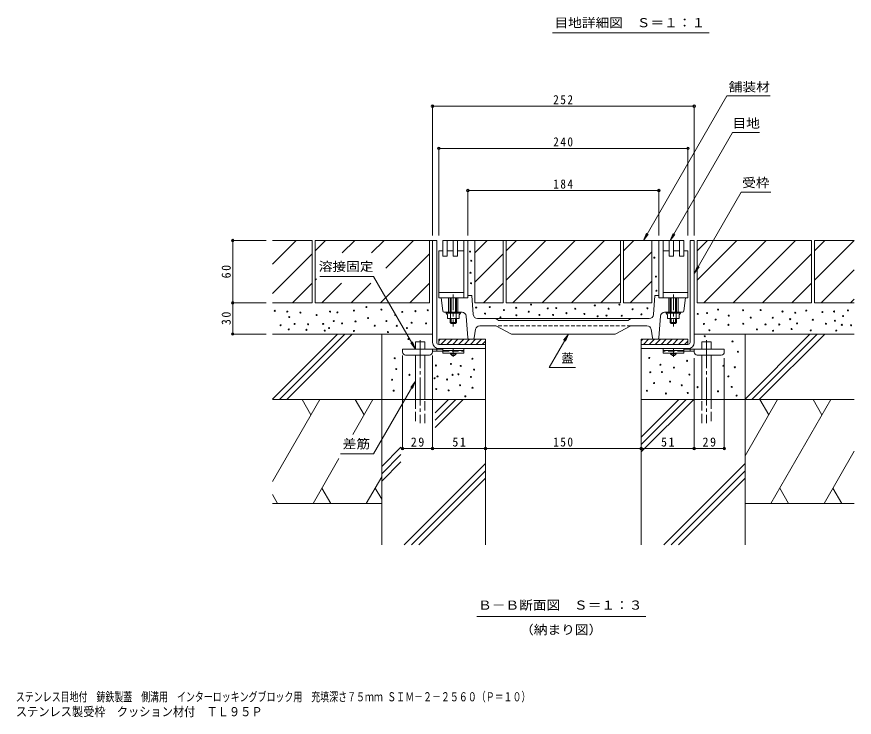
# Model space of a CAD drawing. Units: millimetres at full size, sheet at 1:3. Extents: x -1121 to 1153, y -824 to 816.
# Drawn here: x 192 to 998, y -824 to -150 of the extents above; entities that cross this region are included whole.
import ezdxf
from ezdxf.enums import TextEntityAlignment as Align

# ---------------------------------------------------------------- set-up
doc = ezdxf.new("R2010")
doc.units = ezdxf.units.MM
doc.header["$LTSCALE"] = 3
doc.header["$PDMODE"] = 32
doc.header["$PDSIZE"] = 2.4
for name, pattern in [('CHAIN1', [8, 5, -1, 1, -1]), ('CHAIN2', [12, 9, -1, 1, -1]), ('DASHED1', [1.8, 1.2, -0.6]), ('DASHED2', [3, 2, -1]), ('DASHED3', [4, 3, -1])]:
    doc.linetypes.add(name, pattern=pattern)
for name, color, linetype, lineweight in [('1-5_1-5ﾚｲﾔ', 2, 'Continuous', 9), ('4-1', 2, 'Continuous', 9), ('4-2', 3, 'Continuous', 9), ('4-4', 7, 'Continuous', 9), ('4-5', 7, 'Continuous', 9), ('4-6', 6, 'Continuous', 5), ('4-9', 3, 'Continuous', 9), ('4-E', 7, 'Continuous', 9), ('F-5_F-5ﾚｲﾔ', 2, 'Continuous', 9)]:
    doc.layers.add(name, color=color, linetype=linetype, lineweight=lineweight)
doc.styles.add('ＭＳ ゴシック', font='')
doc.styles.get('ＭＳ ゴシック').set_extended_font_data('MS Gothic')

msp = doc.modelspace()

# ---------------------------------------------------------------- linework, layer by layer
at = {"layer": '1-5_1-5ﾚｲﾔ', "color": 7}
msp.add_line((858.797, -165.32), (707.863, -165.32), dxfattribs=at)
at = {"layer": '4-1'}
for p, q in [((592.257, -365.465), (596.257, -365.465)), ((592.257, -463.465), (592.257, -365.465)), ((596.257, -463.465), (596.257, -365.465)), ((844.257, -365.465), (840.257, -365.465)), ((840.257, -463.465), (840.257, -365.465)), ((844.257, -463.465), (844.257, -365.465)), ((598.257, -460.465), (598.257, -465.465)), ((643.257, -460.465), (598.257, -460.465)), ((599.725, -460.465), (598.257, -461.932)), ((598.257, -465.465), (643.257, -465.465)), ((605.381, -460.465), (600.381, -465.465)), ((611.038, -460.465), (606.038, -465.465)), ((616.695, -460.465), (611.695, -465.465)), ((622.352, -460.465), (617.352, -465.465)), ((628.009, -460.465), (623.009, -465.465)), ((633.666, -460.465), (628.666, -465.465)), ((639.323, -460.465), (634.323, -465.465)), ((643.257, -462.187), (639.979, -465.465)), ((643.257, -460.465), (643.257, -469.465)), ((793.257, -460.465), (838.257, -460.465)), ((793.257, -460.465), (793.257, -469.465)), ((794.724, -460.465), (793.257, -461.932)), ((838.257, -465.465), (793.257, -465.465)), ((800.381, -460.465), (795.381, -465.465)), ((806.038, -460.465), (801.038, -465.465)), ((811.695, -460.465), (806.695, -465.465)), ((817.352, -460.465), (812.352, -465.465)), ((823.009, -460.465), (818.009, -465.465)), ((828.666, -460.465), (823.666, -465.465)), ((834.323, -460.465), (829.323, -465.465)), ((838.257, -462.187), (834.979, -465.465)), ((838.257, -460.465), (838.257, -465.465)), ((598.257, -469.465), (643.257, -469.465)), ((838.288, -469.465), (793.257, -469.465))]:
    msp.add_line(p, q, dxfattribs=at)
for centre, radius, start, end in [((598.257, -463.465), 6, 180, 270), ((598.257, -463.465), 2, 180, 270), ((838.257, -463.465), 2, 270, 0), ((838.257, -463.465), 6, 270, 0)]:
    msp.add_arc(centre, radius, start, end, dxfattribs=at)
at = {"layer": '4-2'}
for p, q in [((602.257, -380.465), (602.257, -365.465)), ((602.257, -365.465), (834.257, -365.465)), ((606.257, -380.465), (606.257, -365.465)), ((612.257, -380.465), (612.257, -365.465)), ((616.257, -380.465), (616.257, -365.465)), ((622.257, -420.465), (622.257, -365.465)), ((626.257, -420.465), (626.257, -365.465)), ((810.257, -420.465), (810.257, -365.465)), ((814.257, -420.465), (814.257, -365.465)), ((820.257, -380.465), (820.257, -365.465)), ((824.257, -380.465), (824.257, -365.465)), ((830.257, -380.465), (830.257, -365.465)), ((834.257, -380.465), (834.257, -365.465)), ((598.257, -375.465), (598.257, -415.465)), ((602.257, -375.465), (598.257, -375.465)), ((612.257, -375.465), (606.257, -375.465)), ((622.257, -375.465), (616.257, -375.465)), ((814.257, -375.465), (820.257, -375.465)), ((824.257, -375.465), (830.257, -375.465)), ((834.257, -375.465), (838.257, -375.465)), ((838.257, -375.465), (838.257, -415.465)), ((606.257, -380.465), (602.257, -380.465)), ((616.257, -380.465), (612.257, -380.465)), ((820.257, -380.465), (824.257, -380.465)), ((830.257, -380.465), (834.257, -380.465)), ((622.257, -415.465), (598.257, -415.465)), ((630.127, -418.464), (626.257, -418.464)), ((631.499, -436.764), (630.127, -418.464)), ((805.015, -436.764), (806.388, -418.464)), ((810.257, -418.464), (806.388, -418.464)), ((814.257, -415.465), (838.257, -415.465)), ((602.093, -433.151), (600.507, -420.465)), ((607.757, -420.465), (607.757, -434.465)), ((609.257, -420.465), (609.257, -434.465)), ((610.257, -434.465), (610.257, -420.465)), ((614.257, -434.465), (614.257, -420.465)), ((615.257, -420.465), (615.257, -434.465)), ((616.757, -420.465), (616.757, -434.465)), ((819.757, -420.465), (819.757, -434.465)), ((821.257, -420.465), (821.257, -434.465)), ((822.257, -434.465), (822.257, -420.465)), ((826.257, -434.465), (826.257, -420.465)), ((827.257, -420.465), (827.257, -434.465)), ((828.757, -420.465), (828.757, -434.465)), ((834.422, -433.151), (836.007, -420.465)), ((603.582, -434.465), (620.676, -434.465)), ((605.257, -434.465), (605.257, -435.265)), ((619.257, -435.265), (605.257, -435.265)), ((605.257, -435.265), (606.732, -436.865)), ((609.495, -435.265), (609.495, -440.465)), ((615.02, -435.265), (615.02, -440.465)), ((619.257, -435.265), (617.782, -436.865)), ((619.257, -434.465), (619.257, -435.265)), ((832.933, -434.465), (815.839, -434.465)), ((817.257, -434.465), (817.257, -435.265)), ((817.257, -435.265), (831.257, -435.265)), ((817.257, -435.265), (818.732, -436.865)), ((821.495, -435.265), (821.495, -440.465)), ((827.02, -435.265), (827.02, -440.465)), ((831.257, -435.265), (829.782, -436.865)), ((831.257, -434.465), (831.257, -435.265)), ((606.732, -436.865), (606.732, -440.465)), ((609.257, -440.465), (609.257, -444.465)), ((610.257, -445.465), (610.257, -440.465)), ((614.257, -440.465), (614.257, -445.465)), ((615.257, -440.465), (615.257, -444.465)), ((626.158, -459.071), (624.666, -438.18)), ((801.027, -440.465), (635.488, -440.465)), ((655.483, -442.245), (653.531, -440.684)), ((780.407, -442.465), (656.108, -442.465)), ((781.031, -442.245), (782.983, -440.684)), ((810.357, -459.071), (811.849, -438.18)), ((821.257, -440.465), (821.257, -444.465)), ((822.257, -440.465), (822.257, -445.465)), ((826.257, -445.465), (826.257, -440.465)), ((827.257, -440.465), (827.257, -444.465)), ((829.782, -436.865), (829.782, -440.465)), ((615.257, -444.465), (609.257, -444.465)), ((610.257, -445.465), (609.257, -444.465)), ((614.257, -445.465), (610.257, -445.465)), ((615.257, -444.465), (614.257, -445.465)), ((633.736, -450.856), (632.453, -459.193)), ((637.689, -447.465), (653.257, -447.465)), ((653.257, -447.465), (668.257, -455.465)), ((783.257, -447.465), (768.257, -455.465)), ((783.257, -447.465), (798.826, -447.465)), ((802.779, -450.856), (804.062, -459.193)), ((821.257, -444.465), (827.257, -444.465)), ((821.257, -444.465), (822.257, -445.465)), ((822.257, -445.465), (826.257, -445.465)), ((826.257, -445.465), (827.257, -444.465)), ((768.257, -455.465), (668.257, -455.465)), ((630.97, -460.465), (627.654, -460.465)), ((805.544, -460.464), (808.861, -460.464))]:
    msp.add_line(p, q, dxfattribs=at)
at = {"layer": '4-2', "linetype": 'CHAIN1'}
for p, q in [((612.257, -417.465), (612.257, -448.258)), ((824.257, -417.465), (824.257, -448.258))]:
    msp.add_line(p, q, dxfattribs=at)
at = {"layer": '4-2', "linetype": 'DASHED1'}
msp.add_line((783.257, -447.465), (653.257, -447.465), dxfattribs=at)
at = {"layer": '4-2'}
for points in [[(626.257, -420.465), (598.257, -420.465), (598.257, -415.465)], [(810.257, -420.465), (838.257, -420.465), (838.257, -415.465)], [(617.782, -436.865), (617.782, -440.465), (606.732, -440.465)], [(818.732, -436.865), (818.732, -440.465), (829.782, -440.465)]]:
    msp.add_lwpolyline(points, dxfattribs=at)
for centre, radius, start, end in [((603.582, -432.965), 1.5, 187.12668, 270), ((620.676, -438.465), 4, 4.08583, 90), ((815.839, -438.465), 4, 90, 175.91417), ((832.933, -432.965), 1.5, 270, 352.87332), ((635.488, -436.465), 4, 184.28883, 270), ((652.906, -441.464), 1, 51.33894, 90), ((656.108, -441.464), 1, 231.33894, 270), ((780.407, -441.464), 1, 270, 308.66106), ((783.608, -441.464), 1, 90, 128.66106), ((801.027, -436.465), 4, 270, 355.71117), ((637.689, -451.465), 4, 90, 171.254), ((798.826, -451.465), 4, 8.746, 90), ((627.654, -458.964), 1.5, 184.0858, 270), ((630.97, -458.964), 1.5, 270, 351.25363), ((805.544, -458.964), 1.5, 188.74637, 270), ((808.861, -458.964), 1.5, 270, 355.9142)]:
    msp.add_arc(centre, radius, start, end, dxfattribs=at)
at = {"layer": '4-4'}
for p, q in [((592.257, -235.206), (592.257, -360.465)), ((592.257, -236.106), (844.257, -236.106)), ((844.257, -235.206), (844.257, -360.465)), ((598.257, -275.842), (598.257, -360.465)), ((838.257, -276.742), (598.257, -276.742)), ((838.257, -275.842), (838.257, -360.465)), ((626.257, -316.425), (626.257, -360.465)), ((626.257, -317.325), (810.257, -317.325)), ((810.257, -316.425), (810.257, -360.465)), ((398.891, -365.465), (432.057, -365.465)), ((399.791, -365.465), (399.791, -425.465)), ((398.891, -425.465), (432.057, -425.465)), ((399.791, -425.465), (399.791, -455.465)), ((398.891, -455.465), (432.057, -455.465)), ((563.257, -566.613), (563.257, -475.964)), ((592.257, -566.613), (592.257, -475.964)), ((844.257, -566.613), (844.257, -478.764)), ((873.257, -566.613), (873.257, -478.764)), ((563.257, -565.713), (592.257, -565.713)), ((592.257, -565.713), (643.257, -565.713)), ((643.257, -565.713), (793.257, -565.713)), ((793.257, -565.713), (844.257, -565.713)), ((844.257, -565.713), (873.257, -565.713))]:
    msp.add_line(p, q, dxfattribs=at)
for p in [(592.257, -236.106), (844.257, -236.106), (598.257, -276.742), (838.257, -276.742), (626.257, -317.325), (810.257, -317.325), (399.791, -365.465), (399.791, -425.465), (399.791, -455.465), (563.257, -565.713), (592.257, -565.713), (643.257, -565.713), (793.257, -565.713), (844.257, -565.713), (873.257, -565.713)]:
    msp.add_point(p, dxfattribs=at)
at = {"layer": '4-5'}
for p, q in [((875.661, -226.26), (795.323, -365.41)), ((917.585, -226.26), (875.661, -226.26)), ((907.086, -261.545), (881.085, -261.545)), ((918.083, -318.792), (889.485, -318.792)), ((795.323, -365.41), (798.193, -358.481)), ((795.323, -365.41), (799.888, -359.46)), ((821.087, -365.466), (825.652, -359.516)), ((844.459, -396.779), (849.025, -390.829)), ((535.39, -399.974), (483.723, -399.974)), ((575.799, -469.964), (535.39, -399.974)), ((723.105, -455.465), (704.556, -487.592)), ((723.105, -455.465), (718.539, -461.415)), ((723.105, -455.465), (720.235, -462.394)), ((575.799, -469.964), (571.233, -464.014)), ((575.799, -469.964), (572.929, -463.035)), ((704.556, -487.592), (729.898, -487.592)), ((575.799, -500.851), (535.413, -570.801)), ((575.799, -500.851), (571.233, -506.801)), ((575.799, -500.851), (572.929, -507.78)), ((535.413, -570.801), (503.744, -570.801)), ((635.023, -727.423), (797.637, -727.423))]:
    msp.add_line(p, q, dxfattribs=at)
for points in [[(881.085, -261.545), (821.087, -365.466), (823.957, -358.537)], [(889.485, -318.792), (844.459, -396.779), (847.329, -389.85)]]:
    msp.add_lwpolyline(points, dxfattribs=at)
at = {"layer": '4-6'}
for p, q in [((438.057, -518.027), (500.62, -455.465)), ((592.257, -455.465), (438.057, -455.465)), ((444.691, -518.465), (507.691, -455.465)), ((451.762, -518.465), (514.762, -455.465)), ((543.257, -518.465), (543.257, -455.465)), ((844.257, -455.465), (998.457, -455.465)), ((893.257, -518.465), (893.257, -455.465)), ((893.257, -518.027), (955.82, -455.465)), ((899.891, -518.465), (962.891, -455.465)), ((906.962, -518.465), (969.962, -455.465)), ((575.799, -469.964), (575.799, -462.964)), ((851.716, -462.964), (860.716, -462.964)), ((851.716, -469.964), (851.716, -462.964)), ((860.716, -469.964), (860.716, -462.964)), ((575.799, -518.465), (575.799, -475.764)), ((584.799, -518.465), (584.799, -475.764)), ((643.257, -469.465), (643.257, -658.465)), ((793.257, -469.465), (793.257, -658.465)), ((851.716, -518.465), (851.716, -475.764)), ((860.716, -518.465), (860.716, -475.764)), ((483.583, -518.465), (438.057, -597.318)), ((466.536, -518.465), (475.06, -533.228)), ((534.885, -518.465), (515.395, -552.223)), ((517.838, -518.465), (526.362, -533.228)), ((543.257, -518.465), (543.257, -658.465)), ((594.81, -531.274), (607.62, -518.465)), ((594.81, -538.345), (614.691, -518.465)), ((594.81, -545.416), (621.762, -518.465)), ((793.257, -554.845), (829.637, -518.465)), ((793.257, -561.916), (836.708, -518.465)), ((793.257, -568.987), (843.78, -518.465)), ((924.589, -518.465), (893.257, -572.732)), ((893.257, -518.465), (893.257, -658.465)), ((907.541, -518.465), (916.065, -533.228)), ((975.891, -518.465), (918.156, -618.465)), ((958.843, -518.465), (967.367, -533.228)), ((543.257, -582.827), (561.691, -564.394)), ((543.257, -589.898), (561.691, -571.465)), ((998.457, -568.236), (969.458, -618.465)), ((502.137, -575.187), (477.15, -618.465)), ((543.257, -596.969), (561.691, -578.536)), ((564.9, -658.465), (643.257, -580.107)), ((814.899, -658.465), (893.257, -580.107)), ((571.971, -658.465), (643.257, -587.178)), ((821.97, -658.465), (893.257, -587.178)), ((543.257, -592.822), (528.453, -618.465)), ((579.042, -658.465), (643.257, -594.249)), ((829.042, -658.465), (893.257, -594.249)), ((485.674, -603.701), (494.198, -618.465)), ((536.976, -603.701), (543.257, -614.58)), ((926.679, -603.701), (935.203, -618.465)), ((977.982, -603.701), (986.505, -618.465)), ((438.057, -610.084), (442.896, -618.465)), ((543.257, -618.465), (438.057, -618.465)), ((893.257, -618.465), (998.457, -618.465))]:
    msp.add_line(p, q, dxfattribs=at)
at = {"layer": '4-6', "linetype": 'CHAIN2'}
for p, q in [((580.299, -461.272), (580.299, -541.131)), ((856.216, -461.272), (856.216, -541.131))]:
    msp.add_line(p, q, dxfattribs=at)
at = {"layer": '4-6', "linetype": 'DASHED3'}
for p, q in [((575.799, -518.465), (575.799, -541.131)), ((584.799, -541.131), (584.799, -518.465)), ((851.716, -541.131), (851.716, -518.465)), ((860.716, -518.465), (860.716, -541.131))]:
    msp.add_line(p, q, dxfattribs=at)
at = {"layer": '4-6'}
for points in [[(584.799, -469.964), (584.799, -462.964), (575.799, -462.964)], [(643.257, -518.465), (543.257, -518.465), (438.057, -518.465)], [(793.257, -518.465), (893.257, -518.465), (998.457, -518.465)]]:
    msp.add_lwpolyline(points, dxfattribs=at)
at = {"layer": '4-9', "color": 4}
for p, q in [((563.257, -472.764), (563.257, -469.964)), ((563.257, -469.964), (602.257, -469.964)), ((589.257, -475.764), (566.257, -475.764)), ((592.252, -471.964), (602.257, -471.964)), ((592.257, -472.764), (592.257, -469.964)), ((596.257, -471.964), (596.257, -469.964)), ((873.257, -469.964), (834.257, -469.964)), ((844.262, -471.964), (834.257, -471.964)), ((840.257, -471.964), (840.257, -469.964)), ((844.257, -472.764), (844.257, -469.964)), ((847.257, -475.764), (870.257, -475.764)), ((873.257, -472.764), (873.257, -469.964))]:
    msp.add_line(p, q, dxfattribs=at)
at = {"layer": '4-9'}
for p, q in [((602.257, -469.465), (622.257, -469.465)), ((602.257, -469.465), (602.257, -473.965)), ((602.257, -471.465), (622.257, -471.465)), ((602.257, -473.965), (622.257, -473.965)), ((622.257, -469.465), (622.257, -473.965)), ((814.257, -469.465), (814.257, -473.965)), ((834.257, -469.465), (814.257, -469.465)), ((834.257, -471.465), (814.257, -471.465)), ((834.257, -473.965), (814.257, -473.965)), ((834.257, -469.465), (834.257, -473.965))]:
    msp.add_line(p, q, dxfattribs=at)
at = {"layer": '4-9', "linetype": 'DASHED2'}
for p, q in [((602.257, -471.965), (622.257, -471.965)), ((834.257, -471.965), (814.257, -471.965))]:
    msp.add_line(p, q, dxfattribs=at)
at = {"layer": '4-9', "color": 2}
for p, q in [((609.507, -474.464), (609.507, -473.965)), ((611.258, -475.964), (609.507, -474.464)), ((615.007, -474.464), (609.507, -474.464)), ((615.007, -474.464), (613.257, -475.964)), ((615.007, -474.464), (615.007, -473.965)), ((821.507, -474.464), (821.507, -473.965)), ((821.507, -474.464), (823.257, -475.964)), ((821.507, -474.464), (827.007, -474.464)), ((825.257, -475.964), (827.007, -474.464)), ((827.007, -474.464), (827.007, -473.965)), ((613.257, -475.964), (611.258, -475.964)), ((823.257, -475.964), (825.257, -475.964))]:
    msp.add_line(p, q, dxfattribs=at)
at = {"layer": '4-9', "color": 4, "linetype": 'CHAIN1'}
for p, q in [((612.257, -477.512), (612.257, -469.465)), ((824.257, -477.512), (824.257, -469.465))]:
    msp.add_line(p, q, dxfattribs=at)
at = {"layer": '4-9', "color": 4}
for centre, start, end in [((566.257, -472.764), 180, 270), ((589.257, -472.764), 270, 0), ((847.257, -472.764), 180, 270), ((870.257, -472.764), 270, 0)]:
    msp.add_arc(centre, 3, start, end, dxfattribs=at)
at = {"layer": '4-E', "color": 2}
for p, q in [((438.057, -365.465), (476.257, -365.465)), ((438.057, -388.258), (460.85, -365.465)), ((476.257, -365.465), (476.257, -425.465)), ((479.257, -375.205), (488.997, -365.465)), ((479.257, -365.465), (589.257, -365.465)), ((479.257, -365.465), (479.257, -425.465)), ((505.313, -377.433), (517.282, -365.465)), ((533.598, -377.433), (545.566, -365.465)), ((547.268, -392.047), (573.85, -365.465)), ((589.257, -365.465), (589.257, -425.465)), ((589.257, -365.465), (592.257, -365.465)), ((633.127, -365.465), (660.257, -365.465)), ((633.127, -377.188), (644.85, -365.465)), ((660.257, -365.465), (660.257, -425.465)), ((663.257, -375.205), (672.997, -365.465)), ((663.257, -403.489), (701.282, -365.465)), ((663.257, -365.465), (773.257, -365.465)), ((669.566, -425.465), (729.566, -365.465)), ((697.85, -425.465), (757.85, -365.465)), ((773.257, -365.465), (773.257, -425.465)), ((776.257, -375.205), (785.997, -365.465)), ((776.257, -365.465), (776.257, -425.465)), ((776.257, -365.465), (803.388, -365.465)), ((803.388, -365.465), (803.388, -425.465)), ((847.257, -375.205), (856.997, -365.465)), ((847.257, -403.489), (885.282, -365.465)), ((847.257, -365.465), (957.257, -365.465)), ((853.566, -425.465), (913.566, -365.465)), ((881.85, -425.465), (941.85, -365.465)), ((957.257, -365.465), (957.257, -425.465)), ((960.257, -375.205), (969.997, -365.465)), ((960.257, -365.465), (960.257, -425.465)), ((960.257, -365.465), (998.457, -365.465)), ((960.257, -403.489), (998.282, -365.465)), ((438.057, -416.542), (476.257, -378.342)), ((542.134, -425.465), (589.257, -378.342)), ((633.127, -405.472), (660.257, -378.342)), ((726.134, -425.465), (773.257, -378.342)), ((776.257, -403.489), (803.388, -376.358)), ((910.134, -425.465), (957.257, -378.342)), ((966.566, -425.465), (998.457, -393.573)), ((479.257, -403.489), (480.561, -402.185)), ((457.419, -425.465), (476.257, -406.626)), ((485.566, -425.465), (504.639, -406.392)), ((513.85, -425.465), (532.923, -406.392)), ((570.419, -425.465), (589.257, -406.626)), ((641.419, -425.465), (660.257, -406.626)), ((754.419, -425.465), (773.257, -406.626)), ((782.566, -425.465), (803.388, -404.643)), ((938.419, -425.465), (957.257, -406.626)), ((438.057, -425.465), (476.257, -425.465)), ((479.257, -425.465), (589.257, -425.465)), ((776.257, -425.465), (803.388, -425.465)), ((960.257, -425.465), (998.457, -425.465)), ((994.85, -425.465), (998.457, -421.858))]:
    msp.add_line(p, q, dxfattribs=at)
for points in [[(633.127, -365.465), (633.127, -425.465), (660.257, -425.465)], [(663.257, -365.465), (663.257, -425.465), (773.257, -425.465)], [(847.257, -365.465), (847.257, -425.465), (957.257, -425.465)]]:
    msp.add_lwpolyline(points, dxfattribs=at)
at = {"layer": '4-E'}
for centre in [(628.469, -376.017), (629.493, -384.887), (805.884, -381.902), (628.81, -396.488), (807.42, -400.155), (629.322, -406.552), (807.931, -413.803), (687.153, -427.109), (748.566, -427.962), (772.278, -427.109), (440.271, -433.12), (452.383, -433.803), (465.007, -434.826), (493.496, -433.803), (500.66, -434.656), (516.525, -432.864), (528.593, -429.563), (542.979, -431.896), (563.04, -434.172), (575.735, -433.419), (587.605, -432.58), (634.287, -430.024), (642.799, -435.809), (647.405, -429.497), (661.052, -432.397), (672.823, -430.179), (684.935, -433.932), (703.189, -430.773), (711.377, -430.521), (721.196, -435.357), (729.703, -431.067), (761.865, -431.031), (784.902, -431.544), (799.231, -430.691), (847.679, -436.106), (856.691, -435.334), (867.354, -431.94), (891.351, -432.509), (908.296, -432.395), (929.336, -433.76), (941.618, -435.011), (952.195, -432.85), (967.833, -434.329), (978.978, -433.76), (992.398, -432.736), (454.259, -439.091), (480.531, -437.214), (497.078, -443.015), (518.061, -443.356), (530.128, -440.054), (547.815, -443.044), (556.303, -437.052), (657.64, -439.391), (672.993, -437.344), (695.17, -437.003), (708.306, -437.003), (738.501, -436.15), (751.295, -438.368), (759.825, -437.685), (774.495, -437.856), (793.431, -436.491), (864.966, -441.493), (877.59, -437.74), (898.743, -439.674), (920.01, -439.788), (936.728, -441.152), (958.564, -441.721), (979.774, -442.631), (987.735, -438.195), (445.9, -446.938), (453.808, -450.974), (459.377, -445.744), (470.784, -451.418), (472.342, -446.085), (486.917, -445.703), (488.426, -452.195), (492.642, -449.754), (505.178, -445.268), (536.579, -447.424), (557.839, -447.544), (567.537, -449.784), (572.138, -444.635), (586.048, -445.268), (853.593, -445.787), (858.954, -451.782), (877.248, -446.611), (891.578, -445.588), (904.675, -451.054), (912.959, -446.156), (926.265, -446.27), (938.072, -450.61), (943.438, -445.246), (956.601, -451.941), (971.244, -445.588), (981.122, -452.163), (986.484, -446.611), (995.468, -447.066), (516.497, -452.527), (549.351, -453.535), (569.073, -460.275), (854.461, -457.524), (920.208, -452.274), (881.173, -462.517), (886.415, -472.503), (555.804, -478.743), (609.977, -484.235), (630.698, -479.242), (801.037, -478.494), (837.485, -481.24), (557.339, -489.234), (595.498, -485.733), (619.371, -486.194), (632.233, -489.734), (802.035, -492.225), (811.771, -484.985), (813.153, -492.064), (824.753, -487.731), (872.435, -485.984), (883.42, -487.482), (553.307, -499.464), (570.034, -494.72), (594.249, -497.966), (597.033, -496.224), (606.232, -499.214), (611.512, -494.727), (617.217, -494.221), (629.2, -496.717), (839.732, -494.472), (877.179, -496.219), (595.785, -508.457), (618.752, -504.712), (630.735, -507.209), (805.608, -502.605), (821.031, -501.274), (832.348, -504.824), (847.549, -506.599), (880.391, -506.377), (554.843, -509.955), (607.768, -509.705), (623.864, -515.402), (798.729, -510.039), (817.036, -512.702), (838.123, -512.219), (867.187, -510.594), (885.056, -514.716)]:
    msp.add_circle(centre, 0.5, dxfattribs=at)

# ---------------------------------------------------------------- texts
at = {"layer": '1-5_1-5ﾚｲﾔ', "style": 'ＭＳ ゴシック', "width": 1.1}
msp.add_text('目地詳細図\u3000Ｓ＝１：１', height=8.798, dxfattribs=at).set_placement((709.673, -162.741), align=Align.BOTTOM_LEFT)
at = {"layer": '4-4', "color": 2, "char_height": 8.798, "attachment_point": 7, "style": 'ＭＳ ゴシック'}
for s, insert in [('\\T1.27;\\W0.9;252', (708.507, -234.306)), ('\\T1.27;\\W0.9;240', (708.507, -274.942)), ('\\T1.27;\\W0.9;184', (708.507, -315.525)), ('\\T1.27;\\W0.95;29', (571.382, -563.913)), ('\\T1.27;\\W0.95;51', (611.382, -563.913)), ('\\T1.27;\\W0.9;150', (708.507, -563.913)), ('\\T1.27;\\W0.95;51', (812.382, -563.913)), ('\\T1.27;\\W0.95;29', (852.382, -563.913))]:
    msp.add_mtext(s, dxfattribs=dict(at, insert=insert))
at = {"layer": '4-4', "color": 2, "char_height": 8.798, "attachment_point": 7, "rotation": 90, "style": 'ＭＳ ゴシック'}
for s, insert in [('\\T1.27;\\W0.95;60', (397.991, -401.84)), ('\\T1.27;\\W0.95;30', (397.991, -446.84))]:
    msp.add_mtext(s, dxfattribs=dict(at, insert=insert))
at = {"layer": '4-5', "color": 2, "style": 'ＭＳ ゴシック', "width": 1.1}
for s, p in [('舗装材', (877.509, -224.584)), ('目地', (881.224, -259.537)), ('受枠', (890.488, -316.784)), ('溶接固定', (482.604, -397.404)), ('差筋', (505.723, -568.232)), ('Ｂ－Ｂ断面図\u3000Ｓ＝１：３', (636.092, -723.467)), ('（納まり図）', (676.58, -747.146))]:
    msp.add_text(s, height=8.798, dxfattribs=at).set_placement(p, align=Align.BOTTOM_LEFT)
at = {"layer": '4-5', "color": 2, "style": 'ＭＳ ゴシック'}
msp.add_text('蓋', height=8.798, dxfattribs=at).set_placement((716.211, -485.71), align=Align.BOTTOM_LEFT)
at = {"layer": 'F-5_F-5ﾚｲﾔ', "style": 'ＭＳ ゴシック'}
for s, width, p in [('ステンレス目地付\u3000鋳鉄製蓋\u3000側溝用\u3000インターロッキングブロック用\u3000充填深さ７５ｍｍ ＳＩＭ－２－２５６０（Ｐ＝１０）', 0.7, (190.916, -811.723)), ('ステンレス製受枠\u3000クッション材付\u3000ＴＬ９５Ｐ', 0.9, (190.916, -826.038))]:
    msp.add_text(s, height=8.798, dxfattribs=dict(at, width=width)).set_placement(p, align=Align.BOTTOM_LEFT)

doc.saveas('drawing.dxf')
